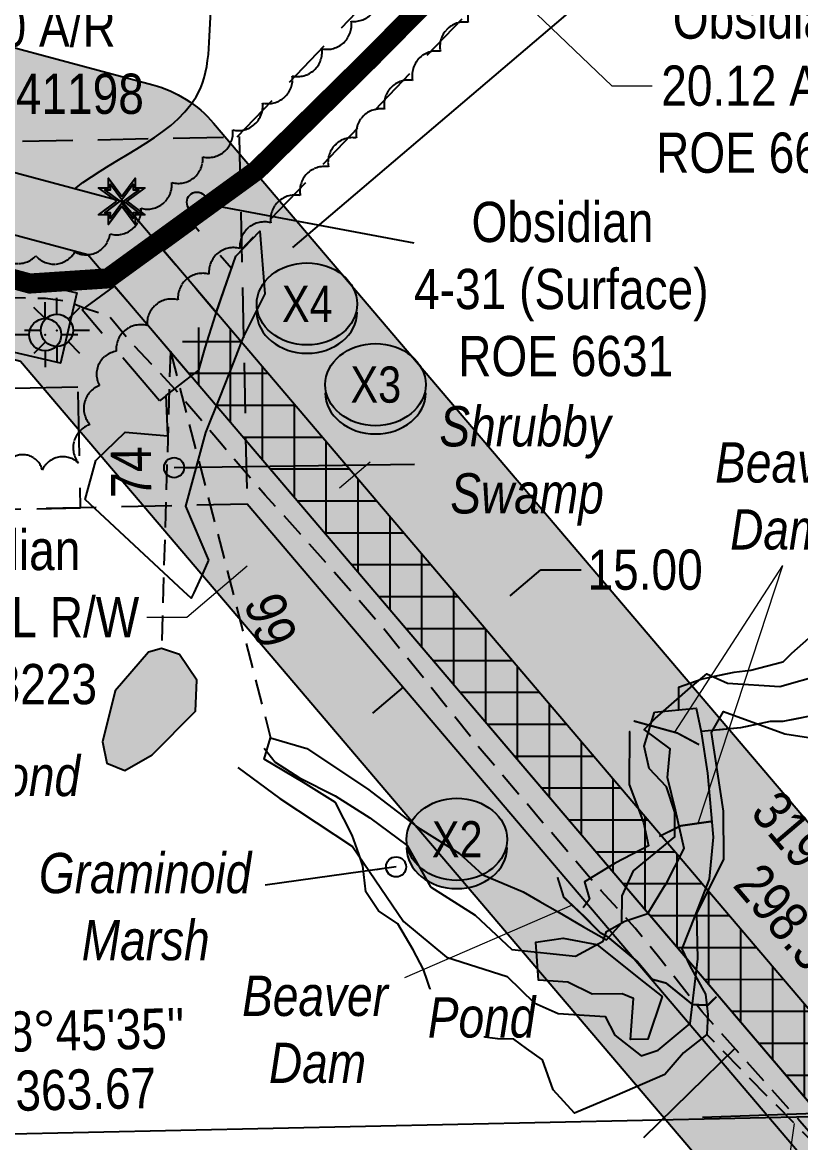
# Model space of a CAD drawing. Extents: x 610284 to 614883, y 5902184 to 5905806.
# Drawn here: x 612378.5 to 612572, y 5903092.1 to 5903370.6 of the extents above; entities that cross this region are included whole.
import ezdxf
from ezdxf.enums import TextEntityAlignment as Align

# ---------------------------------------------------------------- set-up
doc = ezdxf.new("R2010")
doc.units = 0
doc.header["$LTSCALE"] = 5
doc.header["$PDSIZE"] = 0.5
for name, pattern in [('0', [1, 1, 0]), ('foc-ACCESSROAD', [3.75, 2.5, -1.25]), ('foc-TIELINE', [1.875, 1.25, -0.625]), ('HIDDEN2', [4.762499999999999, 3.175, -1.5875]), ('UG_PIPE', [1.875, 1.25, -0.625])]:
    doc.linetypes.add(name, pattern=pattern)
for name, color, linetype in [('AS-FENCE', 48, 'foc-FENCE'), ('AS-PIPE-UG', 44, 'UG_PIPE'), ('AS-PIPE-UG-T', 44, 'Continuous'), ('AS-ROADS', 254, 'Continuous'), ('C-RW', 13, 'Continuous'), ('C-WS', 13, 'foc-ACCESSROAD'), ('C-WS-S', 13, 'Continuous'), ('F-WS-S', 190, 'Continuous'), ('L-BD', 7, 'Continuous'), ('L-BD1', 253, 'Continuous'), ('L-MON', 1, 'Continuous'), ('L-SEC', 7, 'Continuous'), ('oil_and_gas_wells_pt', 7, 'Continuous'), ('P-BUFFER-H 30m', 51, 'Continuous'), ('P-CROSSINGS', 250, 'Continuous'), ('P-PROPOSED', 10, 'Continuous'), ('P-PROPOSED-H', 21, 'Continuous'), ('P-TEMP-BLUE-BORE-H', 131, 'Continuous'), ('P-TEMP-NO CUT-H', 104, 'Continuous'), ('P-TEMP-NO CUT-T', 143, 'Continuous'), ('P-TXT', 4, 'Continuous'), ('T-BUSH', 110, '0'), ('T-EXISTING TFA', 220, 'HIDDEN2'), ('T-SLOPE', 48, 'Continuous'), ('T-TIE', 201, 'foc-TIELINE'), ('T-WATER', 160, 'Continuous'), ('T-WATER-H', 133, 'Continuous'), ('T-WATER-T', 170, 'Continuous'), ('WATERCOURSE', 146, 'foc-TIELINE'), ('WETLAND', 143, 'Continuous'), ('WETLAND-T', 146, 'Continuous')]:
    doc.layers.add(name, color=color, linetype=linetype)
for name, color, linetype, lineweight in [('AS-GENERAL', 48, 'Continuous', 18), ('C-AR-T', 13, 'Continuous', 9), ('C-RW-T', 13, 'Continuous', 9), ('C-WS-T', 13, 'Continuous', 9), ('F-AR-T', 190, 'Continuous', 9), ('T-TEXT', 48, 'Continuous', 18), ('T-TIE-T', 201, 'Continuous', 18)]:
    doc.layers.add(name, color=color, linetype=linetype, lineweight=lineweight)
doc.styles.add('80CG', font='ARIALN.TTF', dxfattribs={"height": 10})
doc.styles.add('80L', font='ARIALN.TTF', dxfattribs={"height": 10})
doc.styles.add('BOLD', font='ARIALNB.TTF')
doc.styles.add('Crossing', font='ARIALN.TTF', dxfattribs={"height": 10})
doc.styles.add('foc-LtypeFont', font='ARIALN.TTF', dxfattribs={"height": 7.349999999999999})
doc.linetypes.add('foc-FENCE', pattern='A,10,-1,["X",foc-LtypeFont,S=0.2,R=0,X=-0.625,Y=-0.75],-1.239999999999999', length=12.24)
doc.linetypes.add('foc-TOPO-flowdirection-NOLINE', pattern='A,0,[">",foc-LtypeFont,S=0.3,R=0,X=0,Y=-0.945],-20,[">",foc-LtypeFont,S=0.3,R=0,X=0,Y=-0.945],0', length=20)
doc.dimstyles.new('Compass 5 000', dxfattribs={"dimscale": 5, "dimtxt": 9, "dimasz": 2, "dimexe": 0.2, "dimexo": 0.0625, "dimgap": 0.5, "dimtad": 0, "dimtih": 1, "dimtoh": 1, "dimzin": 0, "dimdsep": 46, "dimtxsty": '80CG', "dimcen": 0.1, "dimse1": 1, "dimse2": 1, "dimclrd": 256, "dimclrt": 256, "dimaunit": 1, "dimadec": 4, "dimazin": 0, "dimtfac": 0.06, "dimtofl": 0, "dimtmove": 0, "dimatfit": 1, "dimfxl": 0.2, "dimtolj": 1, "dimtzin": 0, "dimlwd": -1, "dimarcsym": 0})

# ---------------------------------------------------------------- blocks, each defined once
blk = doc.blocks.new('*D448')
at = {"layer": 'C-AR-T', "transparency": 16777216}
for p, q in [((612475.5189988865, 5903402.259733681), (612468.2931142012, 5903409.172518251)), ((612504.5226920089, 5903374.512780745), (612525.0736957747, 5903354.852259173)), ((612525.0736957747, 5903354.852259173), (612535.0736957742, 5903354.852259173))]:
    blk.add_line(p, q, dxfattribs=at)
for points in [[(612476.6711296481, 5903403.464047795), (612474.3668681243, 5903401.055419566), (612482.7448835718, 5903395.346949111)], [(612505.6748227705, 5903375.717094859), (612503.3705612468, 5903373.30846663), (612497.2968073231, 5903381.425565314)]]:
    blk.add_solid(points, dxfattribs=at)
at = {"layer": 'C-AR-T', "transparency": 16777216, "insert": (612562.8192619402, 5903354.852259173), "char_height": 10, "attachment_point": 5, "style": '80CG'}
blk.add_mtext('\\A1;Obsidian\\P20.12 A/R\\PROE 6631', dxfattribs=at)
blk = doc.blocks.new('*D454')
at = {"layer": 'C-RW-T', "transparency": 16777216}
for p, q in [((612457.339716455, 5903254.89167193), (612464.9667137717, 5903261.359199426)), ((612434.4071297096, 5903235.445338176), (612419.3751445208, 5903222.698542352)), ((612419.3751445208, 5903222.698542352), (612409.3751445203, 5903222.698542351))]:
    blk.add_line(p, q, dxfattribs=at)
for points in [[(612456.2617952055, 5903256.162838148), (612458.4176377044, 5903253.620505709), (612449.7127191378, 5903248.424144432)], [(612433.3292084602, 5903236.716504395), (612435.485050959, 5903234.174171956), (612442.0341270263, 5903241.912865672)]]:
    blk.add_solid(points, dxfattribs=at)
at = {"layer": 'C-RW-T', "transparency": 16777216, "insert": (612370.2891963623, 5903222.698542352), "char_height": 10, "attachment_point": 5, "style": '80CG'}
blk.add_mtext('\\A1;Obsidian\\P10.06 P/L R/W\\PROE 8223', dxfattribs=at)
blk = doc.blocks.new('*D456')
at = {"layer": 'F-AR-T', "transparency": 16777216}
for p, q in [((612341.8915547023, 5903369.50189695), (612331.8915547024, 5903369.501896949)), ((612331.8915547024, 5903369.501896949), (612332.3911493068, 5903347.028817872)), ((612332.6134024286, 5903337.031287999), (612332.3911493068, 5903347.028817872)), ((612333.3911330356, 5903302.04692011), (612333.6133861574, 5903292.049390237))]:
    blk.add_line(p, q, dxfattribs=at)
for points in [[(612334.2796574072, 5903337.068330185), (612330.9471474498, 5903336.994245812), (612332.8356555504, 5903327.033758126)], [(612335.0573880143, 5903302.083962296), (612331.7248780569, 5903302.009877923), (612333.1688799139, 5903312.044449982)]]:
    blk.add_solid(points, dxfattribs=at)
at = {"layer": 'F-AR-T', "transparency": 16777216, "insert": (612376.206015821, 5903369.501896953), "char_height": 10, "attachment_point": 5, "style": '80CG'}
blk.add_mtext('\\A1;Keyera\\P15.00 A/R\\PLOC 041198', dxfattribs=at)
blk = doc.blocks.new('GABD')
for p, q in [((0, 0.8077887898252811), (0, 1.615577579648743)), ((-0.8077887898243716, 0), (-1.615577579648743, 0)), ((1.615577579648743, 0), (0.8077887898243716, 0)), ((0, -0.8077887898252811), (0, -1.615577579648743))]:
    blk.add_line(p, q)
blk.add_circle((0, 0), 0.8)
blk = doc.blocks.new('GAS')
h = blk.add_hatch(color=255)
h.dxf.hatch_style = 1
edge = h.paths.add_edge_path()
edge.add_arc((0, 0), 0.9, 0, 360)
for p, q in [((-0.5711929310346023, 0.5711929297831376), (-1.142385862069204, 1.142385861385264)), ((0, 0.8077887887338874), (0, 1.615577579286764)), ((0.5711929310309642, 0.5711929297831376), (1.142385862065566, 1.142385861385264)), ((-0.8077887898725749, 0), (-1.615577579628734, 0)), ((1.615577579625096, 0), (0.8077887898689368, 0)), ((-0.5711929310346023, -0.5711929316021271), (-1.142385862069204, -1.142385863204253)), ((0, -0.8077887905528768), (0, -1.615577581105753)), ((1.142385862065566, -1.142385863204253), (0.5711929310309642, -0.5711929316021271))]:
    blk.add_line(p, q)
blk.add_circle((0, 0), 0.8000000000000003)
blk = doc.blocks.new('TEMP')
h = blk.add_hatch(color=255)
h.dxf.hatch_style = 1
h.paths.add_polyline_path([(-5.274161e-10, 0.2514284397220763), (-0.6656854269836912, 1.152061669657268), (-0.6656854269836914, 0.6656854303339061), (-1.152061663105632, 0.6656854303339061), (-0.2514284404497629, 5.273253e-10), (-1.152061661774314, -0.665685419564579), (-0.6656854224511335, -0.6656854195645793), (-0.6656854224511335, -1.152061655686338), (-5.273251e-10, -0.2514284436956587), (0.6656854183820542, -1.152061663420681), (0.6656854183820542, -0.6656854208922597), (1.152061656810019, -0.6656854053035205), (0.2514284429676993, 5.273253e-10), (1.152061671303363, 0.6656854258011663), (0.6656854287749412, 0.6656854258011663), (0.6656854131859291, 1.15206166422904)])
h.paths.add_polyline_path([(0.5656854229146121, 0.8485281473411305), (0.5656854319800914, 0.5656854258011663), (0.8485281444547581, 0.5656854258011663), (0.0831890339399251, 0), (0.8485281399220186, -0.5656854150320215), (0.5656854183820542, -0.5656854240973189), (0.5656854183820542, -0.8485281365719859), (0, -0.08318903609469999), (-0.5656854224511337, -0.8485281320390644), (-0.5656854224511337, -0.5656854195645792), (-0.8485281349258001, -0.5656854195645794), (-0.0831890328488955, 0), (-0.8485281394583584, 0.5656854303339058), (-0.5656854269836913, 0.5656854303339061), (-0.5656854269836913, 0.8485281428085727), (0, 0.0831890306941206)], flags=16)
h = blk.add_hatch(color=1)
h.dxf.hatch_style = 1
h.paths.add_polyline_path([(0, 0.0831890306941205), (-0.5656854269836911, 0.8485281428085727), (-0.5656854269836912, 0.5656854303339061), (-0.8485281394583578, 0.5656854303339061), (-0.0831890328488953, -1e-16), (-0.8485281349258001, -0.5656854195645793), (-0.5656854224511337, -0.5656854195645793), (-0.5656854224511337, -0.848528132039064), (0, -0.08318903609469999), (0.5656854183820542, -0.8485281365719856), (0.5656854183820542, -0.5656854240973191), (0.8485281399220184, -0.5656854150320213), (0.0831890339399251, -1e-16), (0.8485281444547581, 0.5656854258011663), (0.5656854319800914, 0.5656854258011663), (0.5656854229146121, 0.8485281473411308)])
at = {"color": 1}
for p, q in [((-0.0831890328488953, 0), (0.0831890339399252, 0)), ((0, 0.0831890306941205), (0, -0.08318903609469999))]:
    blk.add_line(p, q, dxfattribs=at)
at = {"color": 255, "flags": 128}
blk.add_lwpolyline([(-0.251428440449763, 5.27325e-10), (-1.152061663105632, 0.6656854303339061), (-0.6656854269836914, 0.6656854303339061), (-0.6656854269836914, 1.152061669657268), (-5.274159999999999e-10, 0.2514284397220763), (0.6656854131859291, 1.15206166422904), (0.6656854287749412, 0.6656854258011663), (1.152061671303363, 0.6656854258011663), (0.2514284429676991, 5.27325e-10), (1.152061656810019, -0.6656854053035204), (0.6656854183820542, -0.6656854208922596), (0.6656854183820542, -1.152061663420681), (-5.27325e-10, -0.2514284436956586), (-0.6656854224511335, -1.152061655686338), (-0.6656854224511335, -0.6656854195645793), (-1.152061661774314, -0.6656854195645793)], close=True, dxfattribs=at)
at = {"color": 1, "flags": 128}
blk.add_lwpolyline([(-0.0831890328488953, 0), (-0.8485281394583578, 0.5656854303339061), (-0.5656854269836913, 0.5656854303339061), (-0.5656854269836913, 0.8485281428085727), (0, 0.0831890306941205), (0.5656854229146121, 0.8485281473411305), (0.5656854319800914, 0.5656854258011663), (0.8485281444547581, 0.5656854258011663), (0.0831890339399252, 0), (0.8485281399220184, -0.5656854150320214), (0.5656854183820542, -0.5656854240973189), (0.5656854183820542, -0.8485281365719856), (0, -0.08318903609469999), (-0.5656854224511335, -0.848528132039064), (-0.5656854224511335, -0.5656854195645792), (-0.8485281349258001, -0.5656854195645792)], close=True, dxfattribs=at)
blk = doc.blocks.new('*D487')
at = {"layer": 'P-TXT', "transparency": 16777216}
for p, q in [((612499.7907303106, 5903228.010529387), (612507.407402785, 5903234.490213056)), ((612507.407402785, 5903234.490213056), (612517.407402785, 5903234.490213056)), ((612473.136765229, 5903205.335370013), (612465.5200927556, 5903198.855686346))]:
    blk.add_line(p, q, dxfattribs=at)
for points in [[(612498.7107830327, 5903229.2799748), (612500.8706775885, 5903226.741083975), (612492.1740578371, 5903221.530845718)], [(612472.0568179511, 5903206.604815425), (612474.216712507, 5903204.065924602), (612480.7534377021, 5903211.815053681)]]:
    blk.add_solid(points, dxfattribs=at)
at = {"layer": 'P-TXT', "transparency": 16777216, "insert": (612533.3453291152, 5903234.490213056), "char_height": 10, "attachment_point": 5, "style": '80CG'}
blk.add_mtext('\\A1;15.00', dxfattribs=at)
blk = doc.blocks.new('xing2')
h = blk.add_hatch(color=50)
h.dxf.hatch_style = 1
edge = h.paths.add_edge_path()
edge.add_ellipse((0, 0), major_axis=(-12.5, 0), ratio=0.8162973455633619, start_angle=0, end_angle=360)
h = blk.add_hatch(color=250)
h.dxf.hatch_style = 1
edge = h.paths.add_edge_path()
edge.add_ellipse((0, -2.047489049626165), major_axis=(-12.5, 0), ratio=0.8162973455633619, start_angle=0, end_angle=180)
edge.add_line((12.5, -2.047489049626165), (12.5, 0))
edge.add_ellipse((0, 0), major_axis=(-12.5, 0), ratio=0.8162973455633619, start_angle=0, end_angle=180, ccw=False)
edge.add_line((-12.5, 0), (-12.5, -2.047489049626165))
at = {"color": 250}
blk.add_ellipse((0, 0), major_axis=(-12.5, 0), ratio=0.8162973455633619, dxfattribs=at)
blk.add_ellipse((0, -2.047489049626165), major_axis=(-12.5, 0), ratio=0.8162973455633619, start_param=0, end_param=3.141592653589793, dxfattribs=at)
at = {"color": 250, "style": 'Crossing'}
blk.add_attdef('CROSSING', text='', height=9, dxfattribs=at).set_placement((0.08916442567715421, 0.0199513138486509), align=Align.MIDDLE_CENTER)
at = {"color": 250, "style": 'Crossing', "flags": 1}
for tag, p in [('OWNER', (0.08916442567715421, -12.49201765665748)), ('DESCRIPTION', (0.08916442567715421, -25.770021277247)), ('LOCATION', (0.08916442567715421, -39.30337514164421)), ('DWG_REF', (0.08916442567715421, -52.83672900604233))]:
    blk.add_attdef(tag, text='', height=9, dxfattribs=at).set_placement(p, align=Align.MIDDLE_CENTER)
blk = doc.blocks.new('*D530')
at = {"layer": 'P-TEMP-NO CUT-T', "color": 0, "lineweight": -2, "transparency": 16777216}
for p, q in [((612445.7299038488, 5903314.70667653), (612706.0658242581, 5903536.180609901)), ((612660.0107956151, 5903062.825959305), (612920.3467160244, 5903284.299892677))]:
    blk.add_line(p, q, dxfattribs=at)
at = {"layer": 'P-TEMP-NO CUT-T', "transparency": 16777216}
for p, q in [((612711.7838406791, 5903527.915969061), (612768.7591189351, 5903460.943250062)), ((612913.1053651087, 5903291.268596782), (612871.2415483152, 5903340.478249183))]:
    blk.add_line(p, q, dxfattribs=at)
for points in [[(612713.0532860919, 5903528.99591634), (612710.5143952668, 5903526.836021783), (612705.3041570107, 5903535.532641534)], [(612914.3748105215, 5903292.348544061), (612911.8359196964, 5903290.188649504), (612919.585048777, 5903283.65192431)]]:
    blk.add_solid(points, dxfattribs=at)
at = {"layer": 'P-TEMP-NO CUT-T', "transparency": 16777216, "insert": (612820.0003336254, 5903400.710749622), "char_height": 10, "attachment_point": 5, "rotation": 310.3885999998689, "style": 'BOLD', "bg_fill": 3, "box_fill_scale": 1.1, "bg_fill_color": 256, "bg_fill_true_color": 13158600, "bg_fill_transparency": 0}
blk.add_mtext('\\A1;{\\H1.4x;NO CUT ZONE 330.7}', dxfattribs=at)

msp = doc.modelspace()

# ---------------------------------------------------------------- hatches: boundary and pattern name
at = {"layer": 'P-BUFFER-H 30m'}
h = msp.add_hatch(color=256, dxfattribs=at)
h.dxf.hatch_style = 1
edge = h.paths.add_edge_path()
edge.add_line((612632.9376882737, 5902986.646290696), (612377.9909665139, 5903286.328463014))
edge.add_line((612377.9909665139, 5903286.328463014), (612337.6461222697, 5903297.14235119))
edge.add_line((612337.6461222701, 5903297.142351187), (612252.9184427778, 5903295.309011295))
edge.add_arc((612252.2697031426, 5903325.290469794), 29.98847640027019, 184.8101155555695, 271.23957424059876, ccw=False)
edge.add_arc((612226.592, 5903352.468000001), 29.98847640071909, 181.3795261539165, 261.93909160092835, ccw=False)
edge.add_line((612196.6122155662, 5903351.746029017), (612196.2512300726, 5903366.73592124))
edge.add_arc((612226.2310145063, 5903367.457892227), 29.98847640003851, 91.3795261450203, 181.3795261539165, ccw=False)
edge.add_line((612225.5090435237, 5903397.437676661), (612265.4911565268, 5903398.400522991))
edge.add_arc((612266.2131275096, 5903368.420738554), 29.98847640004557, 5.378033260052007, 91.37952614524261, ccw=False)
edge.add_line((612296.0695937908, 5903371.231456965), (612342.4424773877, 5903372.234874714))
edge.add_arc((612343.0912170244, 5903342.253416219), 29.98847640030795, 74.99533637992772, 91.23957424393308, ccw=False)
edge.add_line((612350.8551635798, 5903371.219428207), (612410.9364970472, 5903355.115441842))
edge.add_arc((612403.1725504905, 5903326.149429855), 29.98847639973841, 40.3886000001807, 74.99533637710488, ccw=False)
edge.add_line((612426.0137907601, 5903345.581013932), (612677.1185632413, 5903050.41493697))
edge.add_line((612677.1185632413, 5903050.414936966), (612678.0507437731, 5903050.434719093))
edge.add_arc((612678.6869964107, 5903020.452993002), 29.9884764006371, 1.1923098350808914, 91.21571119078362, ccw=False)
edge.add_line((612708.6689798657, 5903021.077000129), (612708.9809834551, 5903006.086007151))
edge.add_arc((612678.9990000001, 5903005.462000027), 29.98847639993679, -88.78428881117918, 1.1923098333026019, ccw=False)
edge.add_line((612679.6352526366, 5902975.480273937), (612657.2992526366, 5902975.006273912))
edge.add_arc((612656.6629999991, 5903004.988), 29.98847639970387, 217.707111957292, 271.215711190599, ccw=False)
at = {"layer": 'P-PROPOSED-H'}
h = msp.add_hatch(color=256, dxfattribs=at)
h.dxf.hatch_style = 1
h.paths.add_polyline_path([(612656.7053463237, 5903004.98889865), (612394.7786891668, 5903312.875774241), (612341.2761854371, 5903327.216394543), (612252.2697031425, 5903325.290469794), (612251.59, 5903353.070000027), (612226.592, 5903352.468), (612226.2310145063, 5903367.457892227), (612266.2131275096, 5903368.420738554), (612266.8937250853, 5903340.60465276), (612343.091217023, 5903342.253416219), (612403.1725504904, 5903326.149429855), (612663.5097519627, 5903020.130911423), (612693.6778241567, 5903020.772769858), (612694.0006718824, 5903005.792694373), (612656.663, 5903004.988)])
at = {"layer": 'P-TEMP-BLUE-BORE-H'}
h = msp.add_hatch(color=256, dxfattribs=at)
h.dxf.hatch_style = 1
h.paths.add_polyline_path([(612640.9691144336, 5903046.626750134), (612629.5484942994, 5903036.910958098), (612415.2676025336, 5903288.79167532), (612426.6882226673, 5903298.507467358)])
at = {"layer": 'P-TEMP-NO CUT-H', "ltscale": 2}
h = msp.add_hatch(dxfattribs=at)
h.set_pattern_fill('ANSI37', color=256, scale=2.498360760894299, angle=45)
h.set_pattern_definition([(90, (254969.2771847173, -169126.7176525953), (-7.932295415839399, 1.331394067471141e-15), []), (180, (254969.2771847173, -169126.7176525953), (-1.331394067471141e-15, -7.932295415839399), [])])
h.paths.add_polyline_path([(612426.6882226673, 5903298.507467358), (612415.2676025336, 5903288.79167532), (612629.5484942994, 5903036.910958098), (612640.9691144336, 5903046.626750134)])
at = {"layer": 'T-WATER-H'}
h = msp.add_hatch(color=256, dxfattribs=at)
h.dxf.hatch_style = 1
h.paths.add_polyline_path([(612409.8091070242, 5903214.023898325), (612401.5270258245, 5903204.38966983), (612398.4042690675, 5903191.770188261), (612399.4904335893, 5903186.478151376), (612403.9709021368, 5903184.578437434), (612410.7595101873, 5903188.51354748), (612421.4855167993, 5903199.369020651), (612421.8928254263, 5903207.103535201), (612417.548118238, 5903213.481122911), (612413.0676496906, 5903214.973755296)])
h = msp.add_hatch(color=256, dxfattribs=at)
h.dxf.hatch_style = 1
h.paths.add_polyline_path([(612506.1480000016, 5903141.917000011), (612512.944, 5903142.941000012), (612521.364, 5903141.332000011), (612531.7820000015, 5903132.948000022), (612537.5860000015, 5903128.44700001), (612533.9790000028, 5903117.800000022), (612529.7380000015, 5903117.730000011), (612530.4360000015, 5903127.878000012), (612527.6260000016, 5903129.088000013), (612520.1530000016, 5903128.977), (612514.1620000015, 5903131.94400001), (612506.7980000015, 5903132.456000012), (612506.1270000015, 5903141.915000012)])

# ---------------------------------------------------------------- linework, layer by layer
at = {"layer": 'AS-FENCE', "flags": 128}
msp.add_lwpolyline([(612547.648, 5903098.383), (612806.858, 5903107.572), (612813.87, 5903122.84300003)], dxfattribs=at)
at = {"layer": 'AS-GENERAL', "flags": 128}
for points, const_width in [([(612546.7730000028, 5903191.02900001), (612541.3500000015, 5903193.93500001), (612530.4933919964, 5903196.932144175)], 0.4999999999999988), ([(612536.8390000015, 5903168.208000008), (612542.2390000015, 5903170.871000013), (612549.8140000011, 5903171.95)], 0.499999999999999), ([(612551.0840000015, 5903128.366000011), (612548.9220000015, 5903126.252000011), (612545.1470000015, 5903126.408000022), (612538.5740000015, 5903131.743), (612535.1150000028, 5903132.67900001), (612531.3570000015, 5903137.158), (612524.026, 5903143.263000011), (612522.12, 5903144.315000013), (612518.1180000015, 5903148.37900001), (612513.1020000015, 5903153.10600001), (612511.553, 5903158.068000022)], 0.4999999999999988)]:
    msp.add_lwpolyline(points, dxfattribs=dict(at, const_width=const_width))
at = {"layer": 'AS-PIPE-UG', "flags": 128}
msp.add_lwpolyline([(612715.4855427429, 5902947.800232359), (612715.251, 5902950.14100003), (612714.688, 5902950.844), (612713.6100000037, 5902950.908), (612709.671, 5902951.074), (612703.753, 5902951.377), (612690.567, 5902952.87000003), (612680.556, 5902953.874), (612678.0760000004, 5902954.05000003), (612673.932, 5902956.463), (612672.495, 5902958.17800003), (612671.601, 5902959.82800003), (612671.063, 5902961.83600003), (612667.76, 5902975.58500003), (612665.074, 5902983.64200003), (612663.551, 5902987.135), (612657.414, 5902995.627), (612645.631, 5903009.76400003), (612624.4790000038, 5903035.288), (612598.6630000037, 5903066.242000029), (612571.781, 5903097.48800003), (612547.5000000037, 5903124.61800003), (612537.301, 5903137.473000023), (612530.8940000015, 5903145.382), (612522.418, 5903154.707), (612506.6690000015, 5903173.118), (612491.569, 5903190.925), (612479.974, 5903205.518), (612467.0510000015, 5903221.36300001), (612449.913, 5903240.932000012), (612438.8270000016, 5903253.104000023), (612427.9730000015, 5903265.741000011), (612416.4720000015, 5903279.32200001), (612410.6360000016, 5903285.61200001), (612404.2600000015, 5903292.431000022), (612400.0300000015, 5903297.551), (612393.829, 5903299.55800001), (612389.5450000028, 5903301.26100001), (612384.22, 5903301.958), (612366.8140000015, 5903302.27200001), (612326.7900000013, 5903302.943000012), (612281.081, 5903303.432000022), (612243.653, 5903303.09), (612207.3180000015, 5903303.915000022), (612185.536, 5903302.819), (612166.331, 5903301.387), (612127.2530000008, 5903301.908000022), (612090.3240000015, 5903299.492), (612066.5556873268, 5903298.086943244)], dxfattribs=at)
at = {"layer": 'AS-ROADS', "flags": 128}
msp.add_lwpolyline([(612555.0983767228, 5903454.114302618, 4.99999999999999, 4.99999999999999, 0), (612525.9340000015, 5903423.913, 4.99999999999999, 4.99999999999999, 0), (612503.501, 5903400.671, 4.99999999999999, 4.99999999999999, 0), (612464.9720000015, 5903361.637, 4.99999999999999, 4.99999999999999, 0), (612436.7390000015, 5903333.847, 4.99999999999999, 4.99999999999999, 0), (612399.7660000015, 5903306.988000012, 4.99999999999999, 4.99999999999999, 0), (612380.316, 5903305.711000022, 4.99999999999999, 4.99999999999999, 0), (612361.254, 5903310.842000023, 4.99999999999999, 4.99999999999999, 0), (612346.8120000015, 5903316.386000022, 4.99999999999999, 4.99999999999999, 0), (612316.3940000028, 5903315.418000022, 4.99999999999999, 4.99999999999999, 0), (612276.3640000015, 5903314.361000022, 4.99999999999999, 4.99999999999999, 0), (612247.531, 5903316.150000011, 4.99999999999999, 4.99999999999999, 0), (612233.046, 5903325.282, 4.99999999999999, 4.99999999999999, 0), (612229.639, 5903336.521000022, 4.99999999999999, 4.99999999999999, 0), (612224.765, 5903346.27700001, 4.99999999999999, 4.99999999999999, 0), (612211.2610000013, 5903347.003000012, 0, 0, 0)], format="xyseb", dxfattribs=at)
at = {"layer": 'C-RW'}
for points in [[(612186.512690352, 5903308.869869758), (612352.8925459667, 5903312.470001693), (612391.9729327445, 5903303.430194956), (612387.9179642294, 5903285.89998193), (612351.0309892865, 5903294.432423721), (612186.9230765866, 5903290.881452141)], [(612434.0032654222, 5903266.768469392), (612656.7053346285, 5903004.988912398), (612657.0090387126, 5902989.112431795), (612434.345965188, 5903250.846150532)]]:
    msp.add_lwpolyline(points, dxfattribs=at)
at = {"layer": 'C-WS'}
msp.add_lwpolyline([(612431.9204395397, 5903342.21999064), (612537.7585350536, 5903452.853191504), (612552.5329536544, 5903439.16351734), (612432.982424377, 5903314.198196935)], dxfattribs=at)
msp.add_lwpolyline([(612434.345965188, 5903250.846150532), (612342.9622534006, 5903248.879277675), (612340.9953805438, 5903340.262989474), (612432.3790923312, 5903342.22986233)], close=True, dxfattribs=at)
at = {"layer": 'L-SEC'}
msp.add_line((612191.49958871, 5903090.279666827), (612992.7984293903, 5903107.603970666), dxfattribs=at)
at = {"layer": 'oil_and_gas_wells_pt'}
for p in [(612387.0556321365, 5903294.059605466), (612384.143867683, 5903292.988914208)]:
    msp.add_point(p, dxfattribs=at)
at = {"layer": 'P-BUFFER-H 30m', "flags": 128}
msp.add_lwpolyline([(612632.9376882737, 5902986.646290696), (612377.9909665139, 5903286.328463014), (612337.6461222701, 5903297.142351187), (612252.9184427774, 5903295.309011298, -0.3960767035802716), (612222.3868440447, 5903322.775822913, -0.3667377086366077), (612196.6122155662, 5903351.746029017), (612196.2512300726, 5903366.735921237, -0.4142135624193664), (612225.5090435237, 5903397.437676661), (612265.4911565268, 5903398.400522988, -0.3939180003134268), (612296.0695937908, 5903371.231456965), (612342.4424773877, 5903372.234874717, -0.07099779184161038), (612350.8551635798, 5903371.219428207), (612410.9364970477, 5903355.115441846, -0.152158596792407), (612426.0137907601, 5903345.581013932), (612677.1185632413, 5903050.414936966), (612678.0507437731, 5903050.434719093, -0.414333194023327), (612708.6689798657, 5903021.077000129), (612708.9809834551, 5903006.086007154, -0.414093940844969), (612679.6352526366, 5902975.480273937), (612657.2992526366, 5902975.006273909, -0.2378121984618949)], format="xyb", close=True, dxfattribs=at)
at = {"layer": 'T-BUSH', "flags": 128}
for points in [[(612239.3372758408, 5903380.510246501, 0.52056705), (612238.3147641462, 5903370.56266037, 0.52056705), (612239.6896864834, 5903361.26451333, 0.52056705), (612249.4385000934, 5903360.514541649, 0.52056705), (612257.6890759126, 5903358.289256021, 0.52056705), (612259.0499041778, 5903348.382281397, 0.52056705), (612259.807911338, 5903338.414757752, 0.52056705), (612260.4445559825, 5903328.43504416, 0.52056705), (612264.0719988575, 5903321.149015775, 0.52056705), (612274.0643211369, 5903321.540800761, 0.52056705), (612284.056643415, 5903321.932585721, 0.52056705), (612294.0489656944, 5903322.324370684, 0.52056705), (612304.047365058, 5903322.484296056, 0.52056705), (612314.0464912469, 5903322.61649081, 0.52056705), (612324.0456174358, 5903322.748685599, 0.52056705), (612334.0433720564, 5903322.95400797, 0.52056705), (612344.0404228085, 5903323.196858319, 0.52056705), (612353.758422782, 5903322.164171437, 0.52056705), (612362.7408430278, 5903317.769159898, 0.52056705), (612371.9010266633, 5903313.958986758, 0.52056705), (612381.8098842581, 5903312.611937713, 0.52056705), (612391.49169396, 5903313.558288835, 0.52056705), (612400.2603012406, 5903318.035921001, 0.52056705), (612407.950047096, 5903324.428714487, 0.52056705), (612415.63979295, 5903330.821508004, 0.52056705), (612423.3295388069, 5903337.214301478, 0.52056705), (612430.7741151976, 5903343.890287254, 0.52056705), (612438.2020973364, 5903350.585440814, 0.52056705), (612445.6007193561, 5903357.312835217, 0.52056705), (612452.9598614644, 5903364.08358313, 0.52056705), (612460.2600672953, 5903370.911519026, 0.52056705), (612466.806206331, 5903378.471152851, 0.52056705), (612473.3523453667, 5903386.030786697, 0.52056705), (612479.8984844023, 5903393.590420544, 0.52056705), (612486.4446234381, 5903401.15005437, 0.52056705), (612493.2451615112, 5903408.445846981, 0.52056705), (612501.0382366175, 5903414.712263851, 0.52056705), (612508.8313117222, 5903420.978680721, 0.52056705), (612516.6243868285, 5903427.245097579, 0.52056705), (612524.2607145455, 5903433.682418434, 0.52056705), (612531.1759439475, 5903440.905963428, 0.52056705), (612538.091173355, 5903448.129508434, 0.52056705), (612542.4939365033, 5903452.728568844, 0.52056705)], [(612557.0682231223, 5903442.435176626, 0.52056705), (612549.4354785102, 5903435.974432897, 0.52056705), (612541.8491657567, 5903429.465518463, 0.52056705), (612535.1122945214, 5903422.075351609, 0.52056705), (612531.0173771002, 5903413.840669581, 0.52056705), (612524.050211751, 5903406.667204101, 0.52056705), (612517.0830464019, 5903399.493738621, 0.52056705), (612510.1233136583, 5903392.313097403, 0.52056705), (612503.199215152, 5903385.09805341, 0.52056705), (612496.2751166441, 5903377.883009412, 0.52056705), (612489.3510181346, 5903370.667965407, 0.52056705), (612482.4269196283, 5903363.452921434, 0.52056705), (612475.5028211203, 5903356.237877427, 0.52056705), (612468.536892854, 5903349.06329885, 0.52056705), (612461.5553329613, 5903341.903842078, 0.52056705), (612454.5737730659, 5903334.744385282, 0.52056705), (612447.5922131704, 5903327.58492851, 0.52056705), (612440.2481254955, 5903320.817924536, 0.52056705), (612432.5585438556, 5903314.424933513, 0.52056705), (612424.8689622188, 5903308.03194249, 0.52056705), (612417.1793805804, 5903301.638951466, 0.52056705), (612409.4897989405, 5903295.245960454, 0.52056705), (612401.800217305, 5903288.852969441, 0.52056705), (612397.6238018805, 5903280.349771715, 0.52056705), (612395.253679819, 5903270.643187979, 0.52056705), (612392.4255208627, 5903261.051445871, 0.52056705), (612383.420546323, 5903259.331940701, 0.52056705), (612375.8561411184, 5903262.332705103, 0.52056705), (612368.2100659308, 5903268.345867473, 0.52056705), (612362.6298024461, 5903276.228630633, 0.52056705), (612358.3007030158, 5903285.240427466, 0.52056705), (612355.0942258564, 5903294.712412675, 0.52056705), (612358.6878343334, 5903298.930465772, 0.52056705), (612362.4847160886, 5903299.837644825, 0.52056705), (612353.2493177723, 5903304.20156739, 0.52056705)]]:
    msp.add_lwpolyline(points, format="xyb", dxfattribs=at)
at = {"layer": 'T-EXISTING TFA', "flags": 128}
for points in [[(612426.6882226673, 5903298.507467358), (612430.5113984664, 5903309.440363741), (612421.5262040665, 5903319.706833534), (612413.5702550791, 5903313.92724211)], [(612393.2921498507, 5903299.196232236), (612401.4033919424, 5903305.088636187), (612420.4500262202, 5903282.69989278), (612412.5653956942, 5903276.541113778)], [(612392.2861751389, 5903279.936309569), (612342.3169539073, 5903278.860810416), (612342.9622534006, 5903248.879277675), (612392.9314746317, 5903249.954776833)]]:
    msp.add_lwpolyline(points, close=True, dxfattribs=at)
at = {"layer": 'T-SLOPE', "flags": 128}
for points in [[(612432.064, 5903185.389), (612442.512, 5903177.685000029), (612460.532, 5903165.74100003), (612473.2310000038, 5903147.066000029), (612483.91, 5903138.216), (612499.022, 5903133.35100003), (612505.737, 5903126.81800003), (612511.6910000037, 5903124.19000003), (612523.371, 5903123.474), (612525.783, 5903118.804000029), (612532.342, 5903113.68000003), (612536.613, 5903115.03600003), (612544.526, 5903121.70100003), (612546.435, 5903137.80900003), (612546.225, 5903149.123), (612552.947, 5903162.45700003), (612552.799, 5903174.515), (612549.8200000037, 5903194.066000029), (612552.817, 5903199.259000029), (612568.075, 5903193.701), (612577.179, 5903192.34000003)], [(612529.6240000015, 5903194.212), (612529.4690000016, 5903194.239), (612529.4140000015, 5903181.144), (612532.9470000016, 5903171.712000009), (612534.1830000025, 5903165.910000012), (612525.872, 5903161.568000008), (612518.2600000015, 5903156.944000009), (612519.481, 5903152.65100002), (612517.9260000015, 5903150.504000008)]]:
    msp.add_lwpolyline(points, dxfattribs=at)
at = {"layer": 'T-TIE', "flags": 128}
msp.add_lwpolyline([(612415.2676025336, 5903288.79167532), (612413.0676496906, 5903214.973755296)], dxfattribs=at)
at = {"layer": 'T-WATER', "linetype": 'foc-TOPO-flowdirection-NOLINE', "flags": 128}
msp.add_lwpolyline([(612438.622, 5903190.209000022), (612441.3300000015, 5903186.685), (612447.3840000015, 5903182.75000001), (612456.221, 5903178.35600001), (612464.916, 5903172.882000023), (612474.1950000015, 5903165.98100001), (612479.9310000013, 5903155.673000011), (612491.1160000016, 5903148.60200001), (612500.2250000028, 5903140.10800001), (612516.003, 5903138.43300001), (612522.89, 5903142.21500001), (612523.728, 5903144.59700001), (612528.265, 5903147.15700001), (612534.01, 5903149.025), (612538.263, 5903156.02700001), (612538.3900000028, 5903156.121000011), (612543.054, 5903165.197000012), (612540.9060000015, 5903174.720000022), (612538.8990000015, 5903182.903), (612539.5980000028, 5903189.986000022), (612533.0730000011, 5903194.849000011), (612535.8740000015, 5903197.58100001), (612544.6530000016, 5903205.295), (612548.7030000015, 5903208.66900001), (612553.7950000016, 5903206.362000012), (612566.8170000016, 5903205.508000012), (612577.4130000015, 5903208.52100001), (612579.178, 5903213.963000011), (612581.2460000016, 5903214.164000012), (612584.4420000016, 5903218.795), (612589.2760000015, 5903222.572), (612607.3720000015, 5903225.908000022), (612610.8520000015, 5903228.229000012), (612614.0940000016, 5903227.112000012)], dxfattribs=at)
at = {"layer": 'T-WATER', "flags": 128}
for points in [[(612409.8091070242, 5903214.023898325), (612401.5270258245, 5903204.38966983), (612398.4042690675, 5903191.770188261), (612399.4904335893, 5903186.478151376), (612403.9709021368, 5903184.578437434), (612410.7595101873, 5903188.51354748), (612421.4855167993, 5903199.369020651), (612421.8928254263, 5903207.103535201), (612417.548118238, 5903213.481122911), (612413.0676496906, 5903214.973755296)], [(612506.1480000016, 5903141.917000011), (612512.944, 5903142.941000012), (612521.364, 5903141.332000011), (612531.7820000015, 5903132.948000022), (612537.5860000015, 5903128.44700001), (612533.9790000028, 5903117.800000022), (612529.7380000015, 5903117.730000011), (612530.4360000015, 5903127.878000012), (612527.6260000016, 5903129.088000013), (612520.1530000016, 5903128.977), (612514.1620000015, 5903131.94400001), (612506.7980000015, 5903132.456000012), (612506.1270000015, 5903141.915000012)]]:
    msp.add_lwpolyline(points, close=True, dxfattribs=at)
at = {"layer": 'T-WATER'}
msp.add_polyline3d([(612438.622, 5903190.209000022, 911.4749999999988), (612441.3300000015, 5903186.685, 911.4509999999988), (612447.3840000015, 5903182.75000001, 911.3339999999987), (612456.221, 5903178.35600001, 911.3499999999975), (612464.916, 5903172.882000023, 911.1370000000002), (612474.1950000015, 5903165.98100001, 910.9489999999975), (612479.9310000013, 5903155.673000011, 910.4079999999988), (612491.1160000016, 5903148.60200001, 910.8149999999976), (612500.2250000028, 5903140.10800001, 910.4339999999987), (612516.003, 5903138.43300001, 910.2839999999987), (612522.89, 5903142.21500001, 910.8299999999975), (612523.728, 5903144.59700001, 910.3399999999975), (612528.265, 5903147.15700001, 910.0809999999975), (612534.01, 5903149.025, 909.7779999999975), (612538.263, 5903156.02700001, 909.3239999999987), (612538.3900000028, 5903156.121000011, 909.2639999999988), (612543.054, 5903165.197000012, 909.1169999999987), (612540.9060000015, 5903174.720000022, 908.8649999999975), (612538.8990000015, 5903182.903, 908.6599999999987), (612539.5980000028, 5903189.986000022, 908.5999999999988), (612533.0730000011, 5903194.849000011, 908.5939999999975), (612535.8740000015, 5903197.58100001, 908.5680000000002), (612544.6530000016, 5903205.295, 908.3019999999988), (612548.7030000015, 5903208.66900001, 908.1739999999975), (612553.7950000016, 5903206.362000012, 907.8790000000002), (612566.8170000016, 5903205.508000012, 907.5349999999975), (612577.4130000015, 5903208.52100001, 907.5199999999975)], dxfattribs=at)
at = {"layer": 'WATERCOURSE', "linetype": 'Continuous'}
for points in [[(612573.9618707538, 5903217.410223611), (612569.7285289547, 5903213.706049528), (612567.6118580573, 5903211.589378633), (612559.6743421799, 5903209.472707724), (612555.4410003796, 5903208.943540006), (612547.5034845041, 5903207.356036831), (612541.6826395285, 5903205.239365927), (612541.6826395295, 5903199.672257455)], [(612575.5493739294, 5903198.360185504), (612567.6118580555, 5903196.772682328), (612564.436851704, 5903196.772682327), (612557.028503553, 5903195.185179155), (612547.2524793217, 5903194.296449671)]]:
    msp.add_lwpolyline(points, dxfattribs=at)
at = {"layer": 'WETLAND'}
msp.add_lwpolyline([(612424.7887823558, 5903236.933612974), (612423.3365801711, 5903233.69606174), (612421.1333453273, 5903228.784152241), (612420.4325893061, 5903227.453394856), (612418.5668872246, 5903229.189152694), (612394.074056546, 5903251.976082813), (612396.7365632415, 5903261.684422898), (612404.021631367, 5903268.719394705), (612414.606769838, 5903267.856066381), (612414.4587596479, 5903272.122127756), (612414.2595317786, 5903277.864423692), (612419.0922693405, 5903281.63933268), (612422.3400590192, 5903284.176219954), (612423.9240800061, 5903289.730466717), (612426.4614392571, 5903297.853258714), (612428.6520919658, 5903304.172697762), (612431.5893858715, 5903312.494447387), (612437.5271737258, 5903318.701174987), (612438.796949635, 5903303.113549229), (612433.3951735218, 5903292.353415049), (612430.9615952822, 5903286.182788046), (612427.564204172, 5903277.568298961), (612424.0410974656, 5903268.635043002), (612419.0540193659, 5903250.34243569), (612424.7887823558, 5903236.933612974)], close=True, dxfattribs=at)

# ---------------------------------------------------------------- block references
at = {"layer": 'C-WS-S', "xscale": 5.00192133802436, "yscale": 5.00192133802436, "zscale": 5.00192133802436}
msp.add_blockref('GAS', (612387.0556321365, 5903294.059605466), dxfattribs=at)
at = {"layer": 'F-WS-S', "xscale": 5.00192133802436, "yscale": 5.00192133802436, "zscale": 5.00192133802436}
msp.add_blockref('GABD', (612384.143867683, 5903292.988914208), dxfattribs=at)
at = {"layer": 'L-MON', "xscale": 4.998079399999992, "yscale": 4.998079399999992, "zscale": 4.998079399999992}
msp.add_blockref('TEMP', (612403.1725504904, 5903326.149429855), dxfattribs=at)
at = {"layer": 'P-CROSSINGS', "xscale": 0.99961588, "yscale": 0.99961588, "zscale": 0.99961588}
for p, values in [((612449.2414302503, 5903300.624767572), {'CROSSING': 'X4'}), ((612466.2850987844, 5903280.562758581), {'CROSSING': 'X3'})]:
    msp.add_blockref('xing2', p, dxfattribs=at).add_auto_attribs(values)

# ---------------------------------------------------------------- texts
at = {"layer": 'C-WS-T', "insert": (612475.7491762082, 5903326.029330526), "char_height": 10.00384267604872, "attachment_point": 1, "style": '80L'}
msp.add_mtext_dynamic_manual_height_columns('\\pi14.415;Obsidian\\P\\pi0.12881;4-31 (Surface)\\P\\pi11.085;ROE 6631', width=72.67970357923105, gutter_width=50.03843714702675, heights=[0], dxfattribs=at)
at = {"layer": 'L-BD', "style": '80L'}
msp.add_text("88°45'35''", height=9.996158799999952, rotation=1.23590000001186, dxfattribs=at).set_placement((612393.5845624412, 5903120.054863938), align=Align.MIDDLE)
at = {"layer": 'L-BD1', "style": '80L'}
for s, p in [("319°36'40''", (612581.463131255, 5903155.560103579)), ('298.30', (612570.0425111208, 5903145.844311548))]:
    msp.add_text(s, height=9.996158799999987, rotation=310.3885999999977, dxfattribs=at).set_placement(p, align=Align.MIDDLE)
at = {"layer": 'T-TEXT', "insert": (612550.4542875944, 5903266.219098283), "char_height": 9.99615819999998, "attachment_point": 1, "style": '80L'}
msp.add_mtext_dynamic_manual_height_columns('\\pi0.30604;{\\fArial Narrow|b0|i1|c0|p34;Beaver \\P\\pi4.0359;Dams}', width=37.39194864238748, gutter_width=50, heights=[0], dxfattribs=at)
at = {"layer": 'T-TIE-T', "style": '80L'}
msp.add_text('74', height=9.9961588, rotation=90.46740000000013, dxfattribs=at).set_placement((612405.4684584001, 5903258.808001498), align=Align.MIDDLE)
at = {"layer": 'WETLAND-T', "attachment_point": 1, "style": '80L'}
for s, insert, char_height in [('\\pi-13.801;{\\fArial Narrow|b0|i1|c0|p34;Shrubby\\P\\pi-11.093;Swamp}', (612495.9798296315, 5903275.20223114), 9.999999999999982), ('\\pi-18.671;{\\fArial Narrow|b0|i1|c0|p34;Graminoid \\P\\pi-8.02;Marsh}', (612401.2376901809, 5903164.106746854), 9.999999999999979)]:
    msp.add_mtext_dynamic_manual_height_columns(s, width=14.94909143738914, gutter_width=50, heights=[0], dxfattribs=dict(at, insert=insert, char_height=char_height))

# ---------------------------------------------------------------- dimensions: what is measured, and where the dimension line sits
at = {"layer": 'C-AR-T'}
dim = msp.add_linear_dim(base=(612497.2968073231, 5903381.425565314), p1=(612472.0843864129, 5903384.203607035), p2=(612486.6363101642, 5903370.282223239), angle=316.2686047916085, text='Obsidian\\P20.12 A/R\\PROE 6631', dimstyle='Compass 5 000', dxfattribs=at)
dim.commit()
dim.dimension.update_dxf_attribs({"geometry": '*D448', "text_midpoint": (612562.8192619402, 5903354.852259173), "dimtype": 161})
at = {"layer": 'C-RW-T'}
dim = msp.add_linear_dim(base=(612442.0341270263, 5903241.912865672), p1=(612507.1888649766, 5903180.643928532), p2=(612499.510272865, 5903174.132649774), angle=220.2972181751606, text='Obsidian\\P10.06 P/L R/W\\PROE 8223', dimstyle='Compass 5 000', dxfattribs=at)
dim.commit()
dim.dimension.update_dxf_attribs({"geometry": '*D454', "text_midpoint": (612370.2891963623, 5903222.698542352), "dimtype": 161})
at = {"layer": 'F-AR-T'}
dim = msp.add_linear_dim(base=(612333.1688799139, 5903312.044449982), p1=(612266.7683728453, 5903325.565029349), p2=(612267.1015972088, 5903310.575721205), angle=271.27352144659767, text='Keyera\\P15.00 A/R\\PLOC 041198', dimstyle='Compass 5 000', override={"dimtmove": 1}, dxfattribs=at)
dim.commit()
dim.dimension.update_dxf_attribs({"geometry": '*D456', "text_midpoint": (612336.1863747009, 5903369.501896949), "dimtype": 161})
at = {"layer": 'P-TXT'}
dim = msp.add_linear_dim(base=(612480.7534377021, 5903211.815053681), p1=(612499.6800013074, 5903212.70783584), p2=(612488.2593811721, 5903202.992043803), angle=220.3885999938312, text='15.00', dimstyle='Compass 5 000', dxfattribs=at)
dim.commit()
dim.dimension.update_dxf_attribs({"geometry": '*D487', "text_midpoint": (612533.3453291152, 5903234.490213056), "dimtype": 161})

# ---------------------------------------------------------------- leaders
at = {"layer": 'AS-PIPE-UG-T'}
msp.add_leader([(612555.6600275324, 5903115.500519412), (612532.9212086902, 5903093.229794549)], dimstyle='Compass 5 000', dxfattribs=at)
at = {"layer": 'C-WS-S'}
msp.add_leader([(612421.8665819586, 5903325.938676778), (612475.8403842614, 5903315.84620905)], dimstyle='Compass 5 000', override={"dimasz": 1, "dimldrblk": 'DotBlank'}, dxfattribs=at)
at = {"layer": 'L-BD1', "path_type": 1}
msp.add_leader([(612391.4912953229, 5903329.280431827), (612422.7267625494, 5903354.185924138), (612425.707553665, 5903378.018425489)], dimstyle='Compass 5 000', override={"dimgap": 0.5, "dimtad": 0}, dxfattribs=at)
at = {"layer": 'T-TEXT'}
for points in [[(612540.695135485, 5903194.115786067), (612567.5684135152, 5903235.622546029)], [(612546.5052072209, 5903171.47868814), (612567.5684135152, 5903235.622546029)], [(612515.168665778, 5903151.158406485), (612473.4850198999, 5903133.056339597)]]:
    msp.add_leader(points, dimstyle='Compass 5 000', dxfattribs=at)
at = {"layer": 'WETLAND-T'}
msp.add_leader([(612416.1945391818, 5903259.92103754), (612476.0023294388, 5903260.768241637)], dimstyle='Compass 5 000', override={"dimasz": 1, "dimldrblk": 'DotBlank'}, dxfattribs=at)

# ---------------------------------------------------------------- next in the draw order: texts
at = {"layer": 'L-BD', "insert": (612394.1082768055, 5903110.334302754), "char_height": 9.996158799999952, "width": 50.59153906931153, "attachment_point": 2, "rotation": 1.2359000000118554, "style": '80L', "bg_fill": 3, "box_fill_scale": 1.2, "bg_fill_color": 256, "bg_fill_transparency": 0}
msp.add_mtext('363.67', dxfattribs=at)
at = {"layer": 'T-TEXT', "insert": (612432.8034902383, 5903133.572461925), "char_height": 9.99615819999998, "attachment_point": 1, "style": '80L', "bg_fill": 3, "box_fill_scale": 1.2, "bg_fill_color": 256, "bg_fill_transparency": 0}
msp.add_mtext_dynamic_manual_height_columns('\\pi0.30604;{\\fArial Narrow|b0|i1|c0|p34;Beaver\\P\\pi6.9815;Dam}', width=37.39194864238748, gutter_width=50, heights=[0], dxfattribs=at)

# ---------------------------------------------------------------- next in the draw order: linework, layer by layer
at = {"layer": 'P-PROPOSED', "flags": 128}
msp.add_lwpolyline([(612656.7053463237, 5903004.98889865), (612394.7786891668, 5903312.875774241), (612341.2761854371, 5903327.216394543), (612252.2697031425, 5903325.290469794), (612251.59, 5903353.070000027), (612226.592, 5903352.468), (612226.2310145063, 5903367.457892227), (612266.2131275096, 5903368.420738554), (612266.8937250853, 5903340.60465276), (612343.091217023, 5903342.253416219), (612403.1725504904, 5903326.149429855), (612663.5097519627, 5903020.130911423), (612693.6778241567, 5903020.772769858), (612694.0006718824, 5903005.792694373), (612656.663, 5903004.988)], close=True, dxfattribs=at)

# ---------------------------------------------------------------- next in the draw order: texts
at = {"layer": 'T-WATER-T', "insert": (612366.0823473661, 5903188.256409616), "char_height": 9.999999999999979, "attachment_point": 1, "style": '80L', "bg_fill": 3, "box_fill_scale": 1.2, "bg_fill_color": 256, "bg_fill_transparency": 0}
msp.add_mtext_dynamic_manual_height_columns('{\\fArial Narrow|b0|i1|c0|p34;Pond}', width=11.91419294534717, gutter_width=50, heights=[0], dxfattribs=at)

# ---------------------------------------------------------------- next in the draw order: dimensions: what is measured, and where the dimension line sits
at = {"layer": 'P-TEMP-NO CUT-T'}
dim = msp.add_linear_dim(base=(612705.3041570107, 5903535.532641534), p1=(612640.9691144336, 5903046.626750134), p2=(612426.6882226673, 5903298.507467358), angle=130.38859999986892, text='{\\H1.4x;NO CUT ZONE <>}', dimstyle='Compass 5 000', override={"dimtxt": 2, "dimexo": 5, "dimtih": 0, "dimdec": 1, "dimtxsty": 'BOLD', "dimse1": 0, "dimse2": 0, "dimtfill": 1, "dimtfillclr": 256}, dxfattribs=at)
dim.commit()
dim.dimension.update_dxf_attribs({"geometry": '*D530', "text_midpoint": (612820.0003336254, 5903400.710749622), "dimtype": 161})

# ---------------------------------------------------------------- next in the draw order: linework, layer by layer
at = {"layer": 'T-TIE'}
msp.add_line((612629.5484943006, 5903036.910958096), (612548.6791617922, 5903118.937681789), dxfattribs=at)
at = {"layer": 'T-TIE', "flags": 128}
msp.add_lwpolyline([(612415.2676025336, 5903288.79167532), (612440.1997781667, 5903192.756579426)], dxfattribs=at)
at = {"layer": 'WATERCOURSE'}
for points in [[(612573.9618707538, 5903217.410223608), (612569.7285289543, 5903213.706049525), (612567.6118580573, 5903211.58937863), (612559.6743421799, 5903209.472707724), (612555.4410003796, 5903208.943540006), (612547.5034845041, 5903207.356036828), (612541.6826395285, 5903205.239365924), (612541.6826395293, 5903200.476856402)], [(612575.5493739294, 5903198.360185501), (612567.6118580555, 5903196.772682328), (612564.4368517037, 5903196.772682327), (612557.028503553, 5903195.185179153), (612551.2076585799, 5903194.656011423)]]:
    msp.add_lwpolyline(points, dxfattribs=at)
at = {"layer": 'WETLAND'}
msp.add_lwpolyline([(612535.7145525293, 5903199.106592136), (612546.0663961534, 5903200.087757277), (612547.2570235309, 5903194.26691231), (612548.8445267036, 5903183.948141669), (612550.2997379476, 5903168.073109929), (612549.2414024961, 5903157.622047359), (612545.8018122863, 5903148.626196031), (612542.4945140064, 5903140.291804362), (612544.4788929748, 5903136.05846256), (612548.3739963364, 5903129.024685368), (612548.9437456541, 5903123.96477517), (612548.6791617922, 5903118.937681789), (612542.8583168181, 5903114.439756125), (612538.2220812938, 5903109.009467063), (612525.8076077783, 5903103.639162729), (612515.753421002, 5903099.405820926), (612510.4617437542, 5903105.226665904), (612507.8159051274, 5903112.635014053), (612503.882585505, 5903115.494862951), (612500.7043417296, 5903117.805709228), (612496.703382904, 5903117.926691301), (612488.2366993029, 5903118.985026752), (612484.5325252272, 5903123.218368551), (612480.2991834283, 5903129.039213523), (612478.1976214043, 5903135.143959983), (612475.6479978098, 5903140.031924943), (612471.8324998276, 5903146.501748455), (612467.0699903014, 5903149.6767548), (612463.894983952, 5903154.439264325), (612463.160747014, 5903160.902144378), (612462.1174083643, 5903163.898090636), (612460.5005716799, 5903168.540836126), (612456.3393937789, 5903176.616963818), (612448.4018779021, 5903181.644057205), (612438.6122749904, 5903187.464902182), (612440.1997781667, 5903192.756579426), (612449.1956294897, 5903190.110740802), (612464.2769096517, 5903180.056554031), (612476.7123511925, 5903170.531534978), (612487.178363855, 5903163.964283376), (612492.9992088276, 5903158.672606132), (612503.0533956019, 5903154.439264326), (612507.1432264941, 5903152.074403231), (612511.5244154988, 5903149.541070253), (612518.0557354139, 5903145.764468038), (612523.7185912683, 5903142.490037407), (612527.5124527907, 5903146.718987358), (612527.6654710701, 5903153.439794915), (612530.4228752806, 5903159.683596616), (612540.7416459154, 5903168.150280214), (612540.7416459157, 5903174.235709053), (612538.6249750154, 5903180.585721751), (612534.391633219, 5903185.083647416), (612533.0687139059, 5903190.639908532), (612535.7145525293, 5903199.106592136)], close=True, dxfattribs=at)

# ---------------------------------------------------------------- next in the draw order: block references
at = {"layer": 'P-CROSSINGS', "xscale": 0.99961588, "yscale": 0.99961588, "zscale": 0.99961588}
msp.add_blockref('xing2', (612486.5165550042, 5903167.494389005), dxfattribs=at).add_auto_attribs({'CROSSING': 'X2'})

# ---------------------------------------------------------------- next in the draw order: texts
at = {"layer": 'T-TIE-T', "style": '80L'}
msp.add_text('99', height=9.9961588, rotation=288.2538999999994, dxfattribs=at).set_placement((612440.2686282509, 5903221.971562155), align=Align.MIDDLE)

# ---------------------------------------------------------------- next in the draw order: leaders
at = {"layer": 'T-TIE-T'}
msp.add_leader([(612570.4538020956, 5903096.851405715), (612566.9211793472, 5903072.37149633)], dimstyle='Compass 5 000', dxfattribs=at)
at = {"layer": 'WETLAND-T'}
msp.add_leader([(612471.4024261135, 5903160.635974337), (612438.8667145994, 5903156.070826569)], dimstyle='Compass 5 000', override={"dimasz": 1, "dimldrblk": 'DotBlank'}, dxfattribs=at)

# ---------------------------------------------------------------- next in the draw order: texts
at = {"layer": 'T-WATER-T', "insert": (612479.301895247, 5903128.217982695), "char_height": 9.999999999999979, "attachment_point": 1, "style": '80L', "bg_fill": 3, "box_fill_scale": 1.2, "bg_fill_color": 256, "bg_fill_transparency": 0}
msp.add_mtext_dynamic_manual_height_columns('{\\fArial Narrow|b0|i1|c0|p34;Pond}', width=11.91419294534717, gutter_width=50, heights=[0], dxfattribs=at)

doc.saveas('drawing.dxf')
